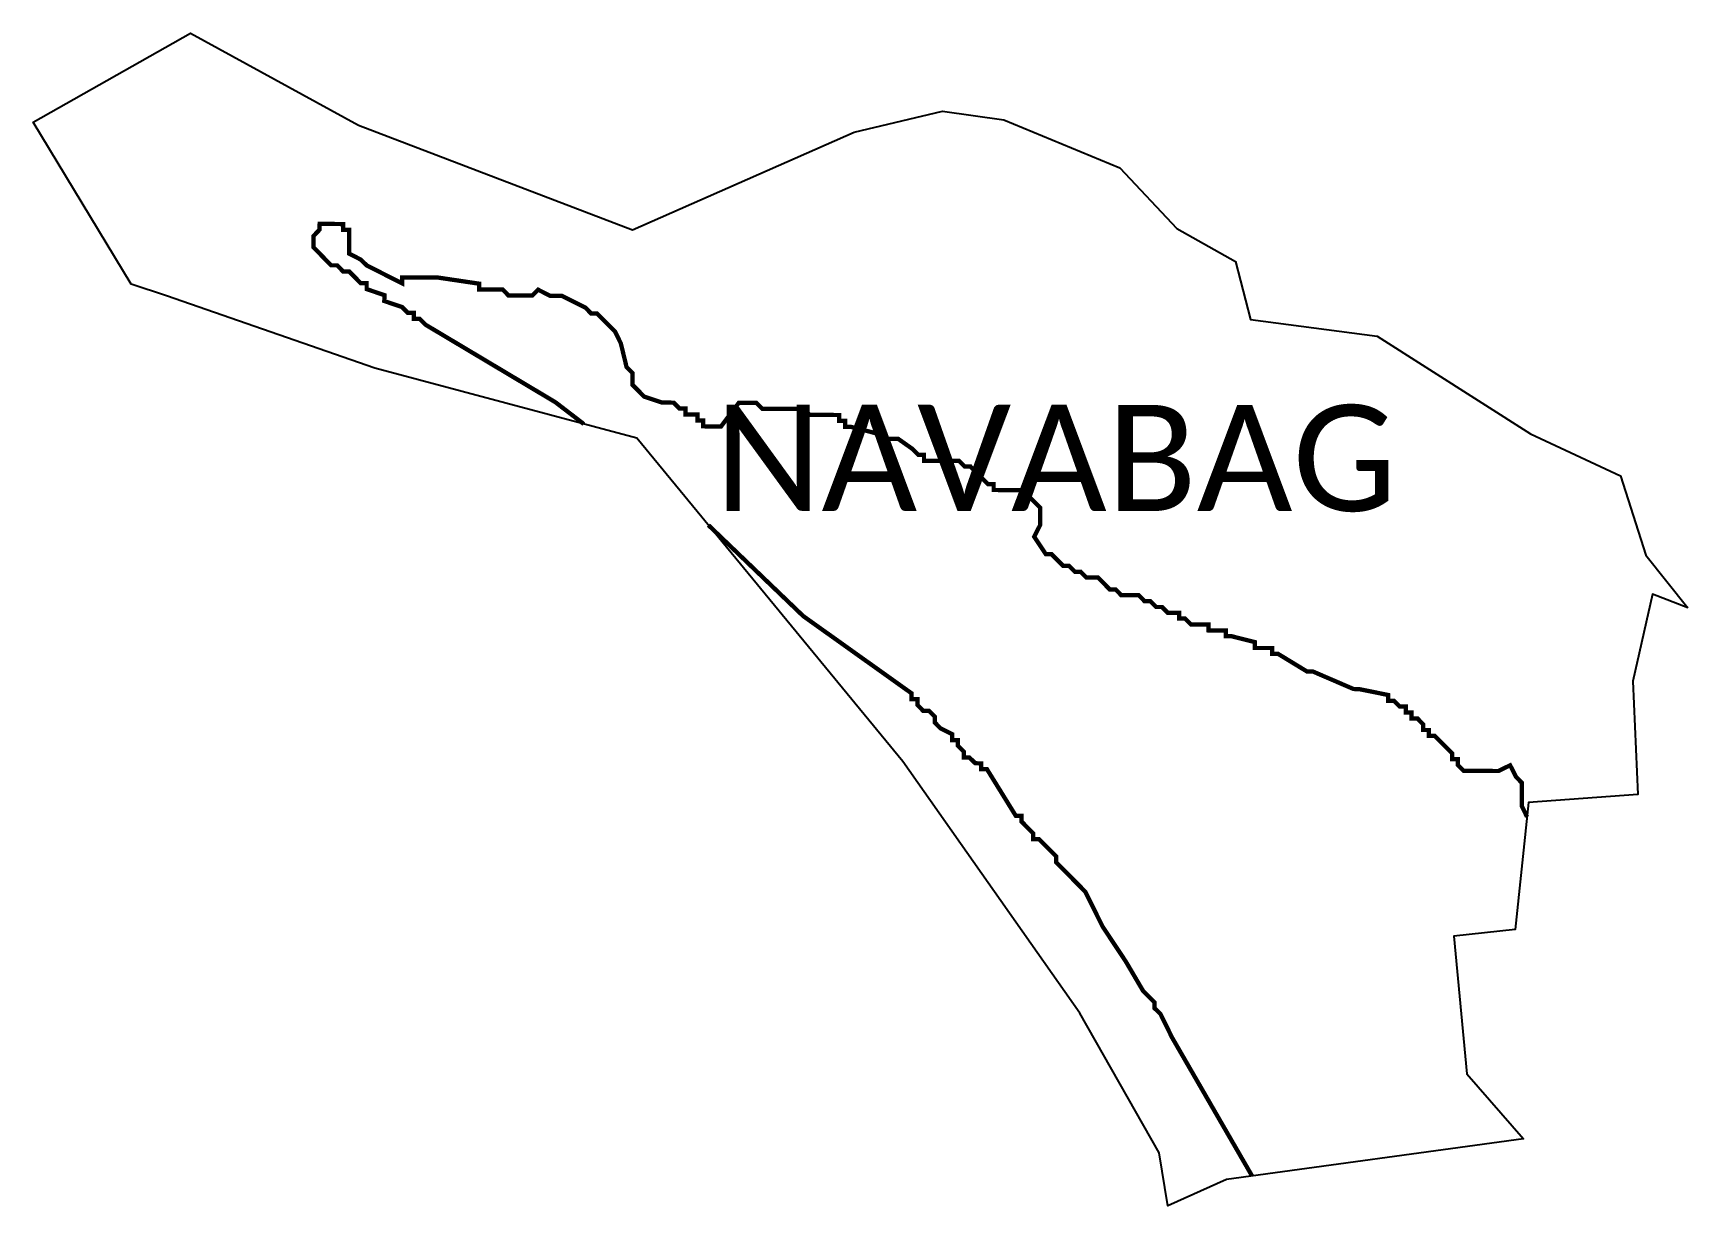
# Model space of a CAD drawing. Header units: metres. Extents: x 352161 to 353316, y 1752874 to 1753692.
import ezdxf

# ---------------------------------------------------------------- set-up
doc = ezdxf.new("R2010")
doc.units = ezdxf.units.M
for name, color, linetype in [('HAZARDS LINE', 1, 'Continuous'), ('village', 3, 'Continuous'), ('VILLAGE NAME', 250, 'Continuous')]:
    doc.layers.add(name, color=color, linetype=linetype)
doc.styles.get("Standard").update_dxf_attribs({"font": 'simplex.shx'})

msp = doc.modelspace()

# ---------------------------------------------------------------- linework, layer by layer
at = {"color": 3, "true_color": 0x00ff00, "flags": 128}
msp.add_lwpolyline([(352795.9, 1753637.7), (352838.8, 1753631.6)], dxfattribs=at)
at = {"layer": 'HAZARDS LINE', "lineweight": 18, "const_width": 3}
for points in [[(352545.7, 1753419.4), (352525.9, 1753434.6), (352435.4, 1753488.6), (352431.3, 1753492.7), (352427.1, 1753492.7), (352427.1, 1753496.9), (352423, 1753496.9), (352418.9, 1753501), (352406.5, 1753505.2), (352406.6, 1753509.3), (352394.2, 1753513.5), (352394.2, 1753517.6), (352390.1, 1753517.6), (352386, 1753521.8), (352381.9, 1753525.9), (352377.7, 1753525.9), (352373.6, 1753530.1), (352369.5, 1753530.1), (352365.4, 1753534.2), (352361.3, 1753538.4), (352357.2, 1753542.5), (352357.2, 1753550.7), (352361.3, 1753554.9), (352361.4, 1753559), (352377.9, 1753558.9), (352377.8, 1753554.8), (352382, 1753554.8), (352381.9, 1753538.3), (352390.1, 1753534.1), (352394.3, 1753530), (352410.7, 1753521.7), (352419, 1753517.5), (352419, 1753521.7), (352443.7, 1753521.6), (352472.6, 1753517.3), (352472.6, 1753513.2), (352489.1, 1753513.2), (352493.2, 1753509), (352509.7, 1753509), (352513.8, 1753513.1), (352522.1, 1753508.9), (352530.3, 1753508.9), (352546.8, 1753500.6), (352550.9, 1753496.4), (352555, 1753496.4), (352559.1, 1753492.3), (352567.4, 1753484), (352571.5, 1753475.7), (352575.5, 1753459.2), (352579.6, 1753455.1), (352579.6, 1753446.8), (352583.7, 1753442.7), (352587.8, 1753438.5), (352600.2, 1753434.4), (352608.4, 1753434.3), (352612.5, 1753430.2), (352616.7, 1753430.2), (352616.7, 1753426.1), (352624.9, 1753426), (352624.9, 1753421.9), (352629, 1753421.9), (352629, 1753417.8), (352641.4, 1753417.7), (352653.8, 1753434.2), (352666.2, 1753434.1), (352670.3, 1753430), (352699.2, 1753429.9), (352703.3, 1753425.8), (352723.9, 1753425.7), (352723.9, 1753421.6), (352728, 1753421.6), (352728, 1753417.4), (352732.1, 1753417.4), (352748.6, 1753413.2), (352756.8, 1753409.1), (352765.1, 1753409), (352775, 1753402), (352779, 1753397.9), (352783, 1753397.9), (352783, 1753393.8), (352807.4, 1753393.8), (352811.4, 1753389.7), (352815.5, 1753389.7), (352819.5, 1753385.6), (352819.5, 1753381.5), (352823.6, 1753381.5), (352827.6, 1753377.5), (352831.6, 1753377.4), (352831.6, 1753373.4), (352851.9, 1753373.3), (352851.9, 1753369.3), (352856, 1753369.2), (352860, 1753365.2), (352864, 1753361.1), (352864, 1753348.9), (352859.9, 1753340.8), (352868, 1753328.6), (352872, 1753328.6), (352880.1, 1753320.5), (352884.2, 1753320.5), (352888.2, 1753316.4), (352892.3, 1753316.4), (352896.3, 1753312.3), (352904.4, 1753312.3), (352908.5, 1753308.2), (352912.5, 1753304.1), (352916.6, 1753304.1), (352920.6, 1753300), (352932.8, 1753300), (352936.8, 1753295.9), (352940.9, 1753295.9), (352944.9, 1753291.8), (352949, 1753291.8), (352953, 1753287.8), (352961.1, 1753287.7), (352961.1, 1753283.7), (352965.2, 1753283.7), (352969.2, 1753279.6), (352981.4, 1753279.5), (352981.4, 1753275.5), (352993.5, 1753275.4), (352993.5, 1753271.4), (352997.6, 1753271.4), (353013.8, 1753267.3), (353013.8, 1753263.2), (353025.9, 1753263.2), (353025.9, 1753259.1), (353030, 1753259.1), (353050.2, 1753246.8), (353054.3, 1753246.8), (353082.6, 1753234.6), (353086.7, 1753234.5), (353106.9, 1753230.4), (353106.9, 1753226.4), (353111, 1753226.3), (353115, 1753222.3), (353119.1, 1753222.3), (353119.1, 1753218.2), (353123.1, 1753218.2), (353123.1, 1753214.1), (353127.2, 1753214.1), (353131.2, 1753210), (353131.2, 1753206), (353135.2, 1753206), (353135.2, 1753201.9), (353139.3, 1753201.9), (353143.3, 1753197.8), (353147.4, 1753193.8), (353151.4, 1753189.7), (353151.4, 1753185.6), (353155.5, 1753185.6), (353155.4, 1753181.6), (353159.5, 1753177.5), (353183.8, 1753177.4), (353191.9, 1753181.4), (353196, 1753173.3), (353200, 1753169.2), (353200, 1753153), (353203.7, 1753145.4)], [(353011.9, 1752894.9), (352956, 1752991.6), (352948, 1753007.9), (352943.9, 1753011.9), (352943.9, 1753016), (352935.8, 1753024.1), (352923.8, 1753044.5), (352907.6, 1753068.9), (352895.5, 1753093.2), (352891.5, 1753097.3), (352887.4, 1753101.4), (352883.4, 1753105.5), (352879.4, 1753109.5), (352875.3, 1753113.6), (352875.3, 1753117.7), (352863.2, 1753129.9), (352859.2, 1753129.9), (352859.2, 1753133.9), (352851.1, 1753142.1), (352851.1, 1753146.1), (352847, 1753146.2), (352826.9, 1753178.7), (352822.8, 1753178.7), (352822.8, 1753182.7), (352818.8, 1753182.8), (352814.7, 1753186.8), (352810.7, 1753186.8), (352810.7, 1753190.9), (352806.7, 1753195), (352806.7, 1753199), (352802.6, 1753199), (352802.6, 1753203.1), (352794.5, 1753207.2), (352790.5, 1753211.3), (352790.5, 1753215.3), (352786.5, 1753219.4), (352782.4, 1753219.4), (352778.4, 1753223.5), (352778.4, 1753227.5), (352774.3, 1753227.5), (352774.3, 1753231.6), (352698.7, 1753285.5), (352632.6, 1753348.9)]]:
    msp.add_lwpolyline(points, dxfattribs=at)
at = {"layer": 'village', "color": 3, "true_color": 0x00ff00}
for points in [[(353315.9, 1753291.1, 0), (353291.3, 1753300.7, 0), (353277.6, 1753240.1, 0), (353281, 1753161.1, 0), (353204.7, 1753155.4, 0), (353195.5, 1753066.9, 0), (353152.6, 1753062.2, 0), (353161.7, 1752966.2, 0), (353201.2, 1752920.9, 0), (352994.1, 1752892.5, 0), (352953, 1752874.1, 0), (352947, 1752911.2, 0), (352891.8, 1753008.4, 0), (352768.3, 1753184, 0), (352582.6, 1753409.6, 0), (352399.8, 1753458.4, 0), (352254.5, 1753508.8, 0), (352229.8, 1753516.9, 0), (352161.5, 1753630, 0), (352271.2, 1753692.1, 0), (352388.6, 1753627.9, 0), (352579.7, 1753554.9, 0), (352734.4, 1753622.9, 0), (352795.9, 1753637.7, 0)], [(352838.7, 1753631.6, 0), (352919.6, 1753598.1, 0), (352959.3, 1753555.7, 0), (353000.3, 1753532.8, 0), (353010.7, 1753492.3, 0), (353099.1, 1753480.7, 0), (353206.2, 1753412.5, 0), (353269, 1753383.2, 0), (353286.5, 1753327.9, 0), (353315.9, 1753291.1, 0)]]:
    msp.add_polyline3d(points, dxfattribs=at)

# ---------------------------------------------------------------- texts
at = {"layer": 'VILLAGE NAME', "insert": (352637, 1753432.9), "char_height": 74.047, "attachment_point": 1, "rotation": 359.9793}
msp.add_mtext_dynamic_manual_height_columns('{\\fCalibri|b0|i0|c0|p34;NAVABAG}', width=730.677, gutter_width=370.2, heights=[0], dxfattribs=at)

doc.saveas('drawing.dxf')
